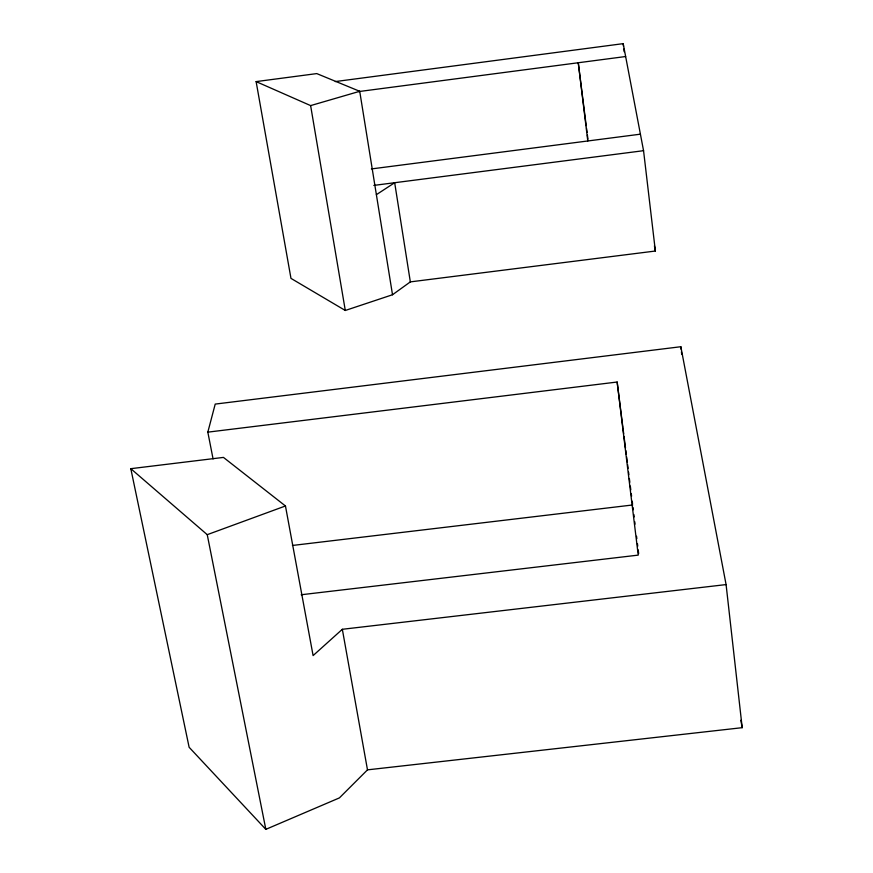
<?xml version="1.0" encoding="UTF-8"?>
<svg xmlns="http://www.w3.org/2000/svg" width="873" height="873" viewBox="0 0 873 873"><rect width="100%" height="100%" fill="white"/><g stroke="black" fill="none" stroke-linecap="round" stroke-linejoin="round"><path stroke-width="1.31" d="M213.067 458.925L207.829 432.146L215.216 404.09L680.842 346.723L726.085 584.583L742.192 727.678L367.489 769.855L339.401 797.9L265.829 829.35L189.125 747.266L130.808 468.681L223.455 457.408L285.46 505.98L313.101 655.59L342.336 629.291L726.085 584.583M392.512 294.747L359.72 91.305L316.768 73.594L256.127 81.604L290.971 278.378L345.293 310.472L392.512 294.747L410.343 281.881L655.372 251.031L643.554 150.691L623.191 43.65L335.287 81.571M376.383 194.668L394.672 182.719L410.343 281.881M130.808 468.681L207.239 534.669L285.46 505.98M256.127 81.604L310.624 105.6L359.72 91.305M358.639 91.589L625.635 56.527M371.407 168.926L640.411 134.18M373.819 185.403L643.554 150.691M207.829 432.146L617.146 382.025L621.096 413.235M292.422 545.461L632.718 504.965M301.196 594.753L638.228 555.119L617.146 382.025M207.239 534.669L265.829 829.35M654.423 245.804L655.372 251.031M740.839 720.28L742.192 727.678M342.336 629.291L367.489 769.855M310.624 105.6L345.293 310.472M586.22 125.723L578.264 62.747L587.791 140.968M586.558 128.407L587.071 132.423M587.409 135.108L587.922 139.123M621.26 414.522L622.896 427.432M623.06 428.719L623.704 433.848M624.031 436.424L625.494 447.958M625.821 450.512L626.301 454.342M626.628 456.895L627.272 461.992M627.589 464.534L628.08 468.343M628.56 472.151L628.876 474.694M629.357 478.491L629.837 482.278M630.317 486.075L630.797 489.873M631.277 493.638L631.594 496.159M632.238 501.189L632.554 503.71M633.001 507.366L633.296 509.756M633.885 514.546L634.18 516.947M634.758 521.727L635.053 524.138M636.537 536.24L636.832 538.685M637.443 543.617L637.737 546.083M638.196 549.826L638.654 553.58M623.191 43.65L623.508 46.334M623.824 49.019L624.151 51.703M680.842 346.723L681.136 349.287M681.431 351.841L681.726 354.405"/></g></svg>
